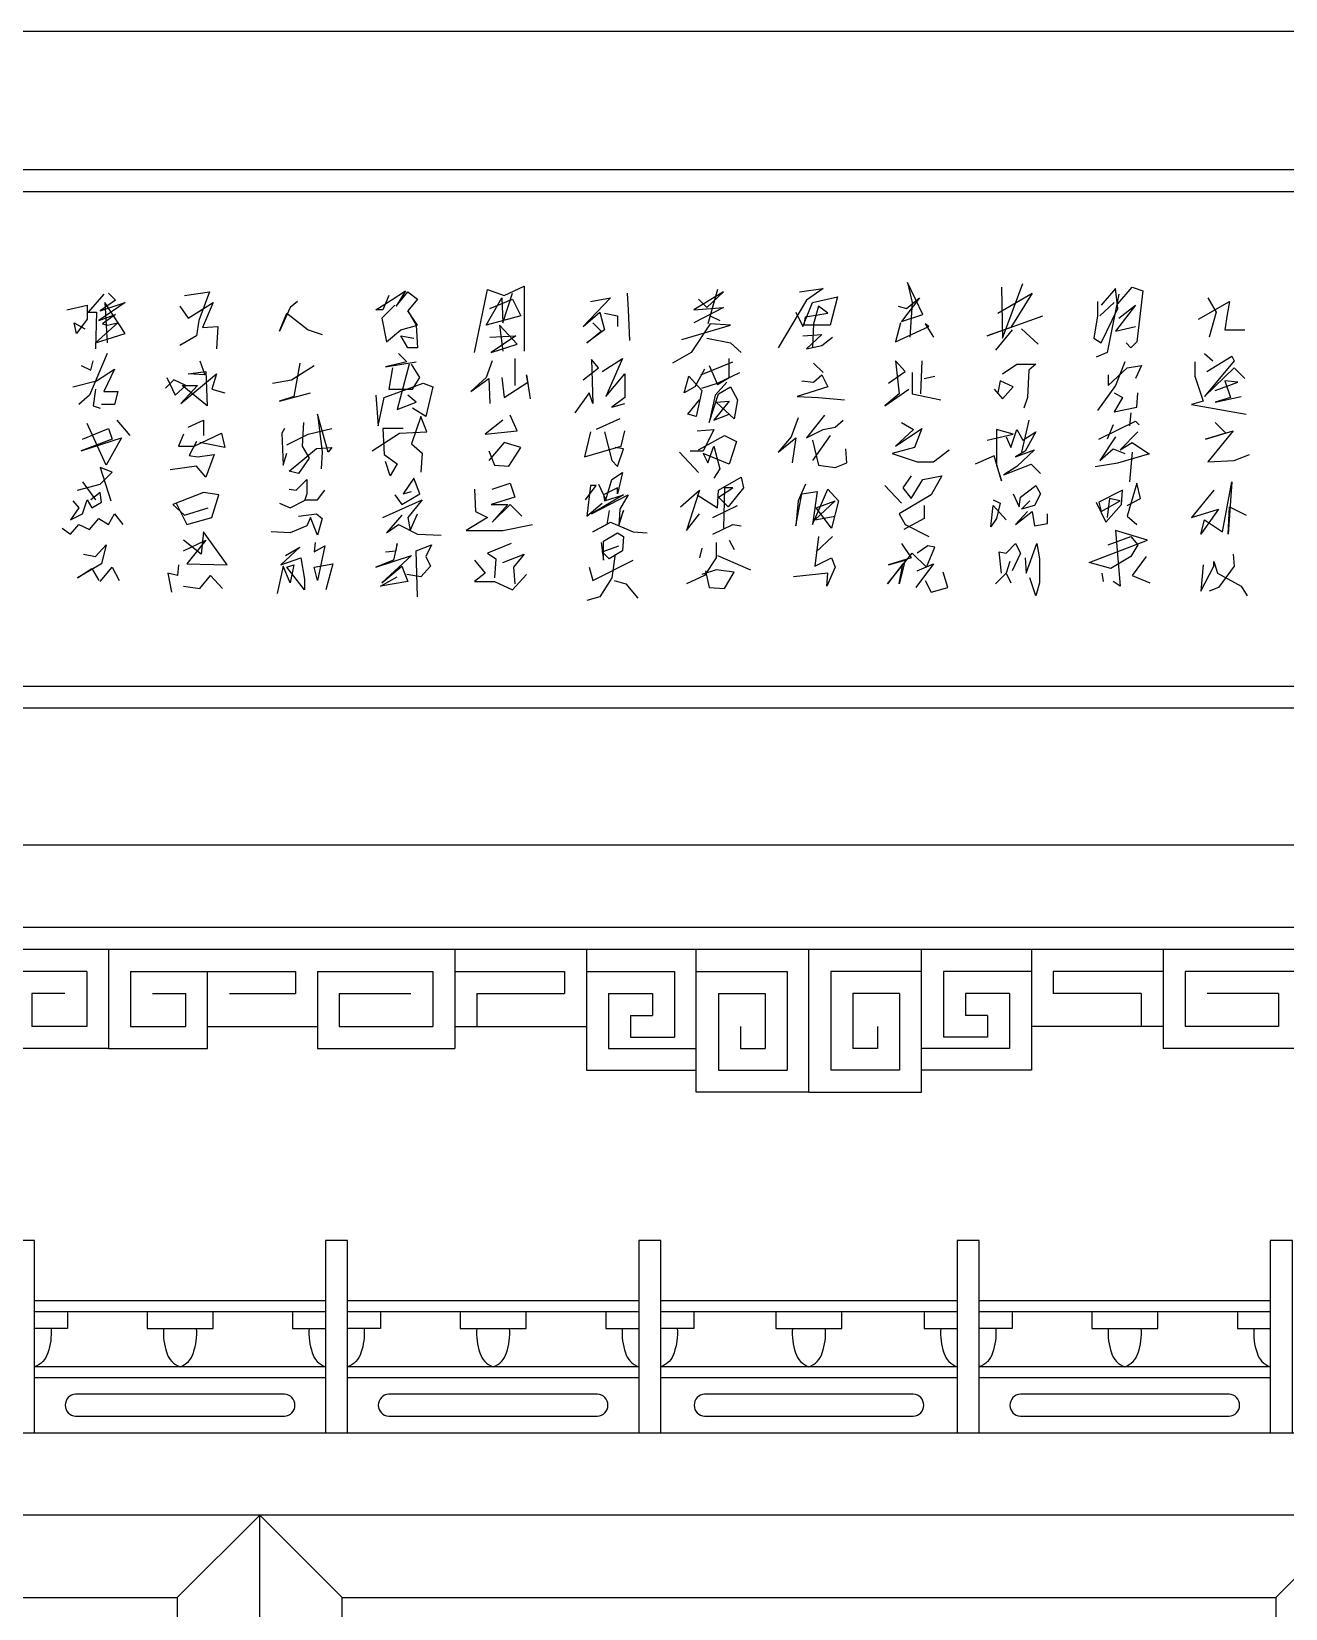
# Model space of a CAD drawing. Extents: x -66030 to 95157, y -13132 to 45879.
# Drawn here: x 47925 to 48876, y 41619 to 42816 of the extents above; entities that cross this region are included whole.
import ezdxf

# ---------------------------------------------------------------- set-up
doc = ezdxf.new("R2010")
doc.units = 0
doc.header["$LTSCALE"] = 100
doc.header["$MEASUREMENT"] = 0
for name, color, linetype in [('3', 11, 'CONTINUOUS'), ('4', 121, 'CONTINUOUS'), ('7', 105, 'CONTINUOUS')]:
    doc.layers.add(name, color=color, linetype=linetype)

msp = doc.modelspace()

# ---------------------------------------------------------------- linework, layer by layer
at = {"layer": '3'}
for p, q in [((47983, 42119.2), (47983, 42044.2)), ((48245.5, 42119.2), (48245.5, 42044.2)), ((48345.5, 42119.2), (48345.5, 42027.6)), ((48683, 42119.2), (48683, 42027.6)), ((48783, 42119.2), (48783, 42044.2)), ((47966.4, 42102.6), (47841.4, 42102.6)), ((47966.4, 42102.6), (47966.4, 42060.9)), ((47999.7, 42102.6), (48124.7, 42102.6)), ((47999.7, 42102.6), (47999.7, 42060.9)), ((48124.7, 42102.6), (48124.7, 42085.9)), ((48141.4, 42102.6), (48228.9, 42102.6)), ((48141.4, 42102.6), (48141.4, 42044.2)), ((48228.9, 42102.6), (48228.9, 42060.9)), ((48245.5, 42102.6), (48328.8, 42102.6)), ((48328.8, 42102.6), (48328.8, 42085.9)), ((48345.5, 42102.6), (48412.2, 42102.6)), ((48412.2, 42102.6), (48412.2, 42052.6)), ((48428.8, 42102.6), (48497.6, 42102.6)), ((48497.6, 42102.6), (48497.6, 42027.6)), ((48530.9, 42102.6), (48530.9, 42027.6)), ((48599.7, 42102.6), (48530.9, 42102.6)), ((48683, 42102.6), (48616.3, 42102.6)), ((48616.3, 42102.6), (48616.3, 42052.6)), ((48783, 42102.6), (48699.6, 42102.6)), ((48699.6, 42102.6), (48699.6, 42085.9)), ((48887.1, 42102.6), (48799.6, 42102.6)), ((48799.6, 42102.6), (48799.6, 42060.9)), ((47924.7, 42085.9), (47924.7, 42060.9)), ((47949.7, 42085.9), (47924.7, 42085.9)), ((48016.4, 42085.9), (48041.4, 42085.9)), ((48041.4, 42085.9), (48041.4, 42060.9)), ((48074.7, 42085.9), (48124.7, 42085.9)), ((48158, 42085.9), (48212.2, 42085.9)), ((48158, 42085.9), (48158, 42060.9)), ((48262.2, 42085.9), (48328.8, 42085.9)), ((48262.2, 42085.9), (48262.2, 42060.9)), ((48362.2, 42085.9), (48362.2, 42044.2)), ((48362.2, 42085.9), (48395.5, 42085.9)), ((48395.5, 42085.9), (48395.5, 42069.2)), ((48445.5, 42085.9), (48445.5, 42027.6)), ((48445.5, 42085.9), (48480.9, 42085.9)), ((48480.9, 42085.9), (48480.9, 42044.2)), ((48547.6, 42085.9), (48547.6, 42044.2)), ((48583, 42085.9), (48547.6, 42085.9)), ((48583, 42085.9), (48583, 42027.6)), ((48666.3, 42085.9), (48633, 42085.9)), ((48633, 42085.9), (48633, 42069.2)), ((48666.3, 42085.9), (48666.3, 42044.2)), ((48766.3, 42085.9), (48699.6, 42085.9)), ((48766.3, 42085.9), (48766.3, 42060.9)), ((48870.5, 42085.9), (48816.3, 42085.9)), ((48870.5, 42085.9), (48870.5, 42060.9)), ((48378.8, 42069.2), (48378.8, 42052.6)), ((48378.8, 42069.2), (48395.5, 42069.2)), ((48649.7, 42069.2), (48633, 42069.2)), ((48649.7, 42069.2), (48649.7, 42052.6)), ((48058, 42060.9), (48141.4, 42060.9)), ((48158, 42060.9), (48228.9, 42060.9)), ((48245.5, 42060.9), (48345.5, 42060.9)), ((48462.2, 42060.9), (48462.2, 42044.2)), ((48566.3, 42060.9), (48566.3, 42044.2)), ((48783, 42060.9), (48683, 42060.9)), ((48870.5, 42060.9), (48799.6, 42060.9)), ((48141.4, 42044.2), (48245.5, 42044.2)), ((48362.2, 42044.2), (48428.8, 42044.2)), ((48378.8, 42052.6), (48412.2, 42052.6)), ((48462.2, 42044.2), (48480.9, 42044.2)), ((48566.3, 42044.2), (48547.6, 42044.2)), ((48666.3, 42044.2), (48599.7, 42044.2)), ((48649.7, 42052.6), (48616.3, 42052.6)), ((48887.1, 42044.2), (48783, 42044.2)), ((48445.5, 42027.6), (48497.6, 42027.6)), ((48583, 42027.6), (48530.9, 42027.6)), ((48147.6, 41844.3), (47926.8, 41844.3)), ((48385.1, 41844.3), (48164.3, 41844.3)), ((48626.7, 41844.3), (48401.8, 41844.3)), ((48864.2, 41844.3), (48643.4, 41844.3)), ((48147.6, 41802.6), (47926.8, 41802.6)), ((48385.1, 41802.6), (48164.3, 41802.6)), ((48626.7, 41802.6), (48401.8, 41802.6)), ((48864.2, 41802.6), (48643.4, 41802.6)), ((48147.6, 41794.3), (47926.8, 41794.3)), ((48385.1, 41794.3), (48164.3, 41794.3)), ((48626.7, 41794.3), (48401.8, 41794.3)), ((48864.2, 41794.3), (48643.4, 41794.3))]:
    msp.add_line(p, q, dxfattribs=at)
msp.add_lwpolyline([(46676.9, 42319), (50351.6, 42319), (50351.6, 42694), (46676.9, 42694)], close=True, dxfattribs=at)
for points in [[(47979.3, 42616.3), (47967.6, 42602.8), (47973.9, 42602.8), (47973, 42574.9)], [(47982.9, 42617.2), (47988.3, 42611.8), (47976.6, 42603.7), (47995.5, 42610), (47975.7, 42596.5), (47988.3, 42601), (47978.4, 42593.8), (47982, 42592.9), (47990.1, 42594.7), (47973, 42579.4), (47995.5, 42586.6), (47980.2, 42610), (47982, 42579.4)], [(48040.6, 42615.4), (48059.5, 42618.1), (48051.4, 42596.5), (48049.6, 42584.8), (48037, 42577.6)], [(48195.6, 42615.4), (48191.1, 42604.6), (48185.7, 42604.6), (48197.4, 42611.8), (48208.2, 42619), (48201, 42607.3), (48210, 42618.1), (48217.2, 42612.7), (48210, 42603.7)], [(48260.5, 42572.2), (48270.4, 42619.9), (48283, 42615.4), (48298.3, 42622.6), (48298.3, 42573.1)], [(48272.2, 42605.5), (48289.3, 42612.7), (48295.6, 42600.1), (48269.5, 42592.9), (48281.2, 42613.6), (48282.1, 42594.7), (48289.3, 42617.2)], [(48376.3, 42617.2), (48377.2, 42604.6), (48378.1, 42581.2)], [(48430.4, 42612.7), (48436.7, 42606.4), (48449.3, 42618.1), (48426.8, 42604.6), (48449.3, 42606.4), (48426.8, 42594.7)], [(48444.8, 42619.9), (48437.6, 42593.8)], [(48507, 42618.1), (48525, 42620.8), (48512.4, 42611.8), (48490.8, 42575.8)], [(48581.8, 42607.3), (48588.1, 42605.5), (48598, 42613.6), (48584.5, 42595.6), (48600.7, 42601), (48589, 42625.3), (48592.6, 42610), (48590.8, 42583.9)], [(48657.5, 42601.9), (48683.6, 42617.2), (48667.4, 42591.1), (48649.3, 42584.8), (48691.7, 42600.1)], [(48660.2, 42621.7), (48661.1, 42583), (48676.4, 42624.4)], [(48733.1, 42610.9), (48733.1, 42600.1), (48730.4, 42583), (48735.8, 42579.4), (48748.5, 42605.5), (48746.7, 42620.8), (48735.8, 42608.2)], [(48749.4, 42616.3), (48740.4, 42572.2), (48732.2, 42568.6)], [(48748.5, 42609.1), (48759.3, 42621.7), (48767.4, 42619), (48762.9, 42580.3), (48758.4, 42575.8), (48754.8, 42579.4)], [(47951.4, 42604.6), (47966.7, 42608.2), (47966.7, 42597.4), (47958.6, 42586.6), (47956.8, 42594.7), (47964.9, 42590.2)], [(48037, 42607.3), (48043.3, 42598.3), (48062.2, 42610), (48054.1, 42591.1), (48065.8, 42592), (48064.9, 42574.9)], [(48126.2, 42610.9), (48120.8, 42606.4), (48112.7, 42588.4), (48118.1, 42601.9), (48134.3, 42589.3), (48145.1, 42585.7)], [(48200.1, 42608.2), (48190.2, 42598.3), (48193.8, 42580.3), (48204.6, 42589.3), (48217.2, 42592.9), (48210, 42603.7), (48216.3, 42592.9), (48217.2, 42575.8), (48210, 42575.8), (48204.6, 42584.8), (48214.5, 42583)], [(48348.4, 42610.9), (48363.7, 42613.6), (48343, 42592), (48355.6, 42602.8), (48359.2, 42589.3), (48345.7, 42579.4), (48356.5, 42588.4), (48350.2, 42594.7)], [(48504.3, 42602.8), (48509.7, 42592), (48516.9, 42610), (48535.8, 42614.5), (48530.4, 42592.9), (48510.6, 42592.9), (48511.5, 42599.2), (48528.6, 42601.9), (48521.4, 42607.3), (48517.8, 42593.8), (48516.9, 42575.8)], [(48734.9, 42600.1), (48745.8, 42610)], [(48749.4, 42598.3), (48762, 42608.2), (48746.7, 42588.4), (48762, 42592)], [(48809.7, 42597.4), (48833.2, 42610.9), (48831.4, 42601), (48829.6, 42589.3), (48844.9, 42589.3)], [(48816.9, 42613.6), (48823.2, 42602.8), (48817.8, 42583.9)], [(48272.2, 42583.9), (48292, 42584.8), (48273.1, 42572.2), (48292.9, 42578.5), (48279.4, 42592.9), (48282.1, 42573.1)], [(48359.2, 42601.9), (48369.1, 42600.1), (48369.1, 42592)], [(48417.8, 42582.1), (48454.7, 42592.9), (48439.4, 42593.8), (48425, 42572.2), (48410.6, 42564.1)], [(48439.4, 42600.1), (48446.6, 42596.5)], [(48583.6, 42594.7), (48580, 42580.3), (48605.2, 42592), (48602.5, 42593.8), (48608.8, 42583.9)], [(48436.7, 42583), (48454.7, 42579.4), (48462.8, 42572.2)], [(48509.7, 42584.8), (48524.1, 42585.7), (48512.4, 42574.9), (48524.1, 42577.6), (48532.2, 42583.9)], [(48668.3, 42589.3), (48655.7, 42574)], [(48675.5, 42590.2), (48688.1, 42578.5)], [(47982, 42571.3), (47968.5, 42539.8), (47960.4, 42532.6)], [(48202.8, 42571.3), (48209.1, 42565), (48192.9, 42561.4), (48216.3, 42565)], [(48814.2, 42571.3), (48820.5, 42565.9)], [(48816, 42557.8), (48835, 42569.5), (48836.8, 42565.9), (48814.2, 42538.9), (48836.8, 42560.5), (48844.9, 42552.4)], [(47955.9, 42546.1), (47973.9, 42550.6), (47987.4, 42559.6), (47979.3, 42542.5), (47990.1, 42542.5), (47987.4, 42532.6), (47977.5, 42532.6)], [(47962.2, 42562.3), (47969.4, 42558.7), (47971.2, 42565.9)], [(48052.3, 42565.9), (48055.9, 42555.1), (48043.3, 42556), (48056.8, 42557.8), (48057.7, 42531.7), (48038.8, 42547), (48050.5, 42547), (48037.9, 42533.5), (48064.9, 42556), (48061.3, 42544.3), (48071.2, 42541.6)], [(48107.3, 42548.8), (48121.7, 42551.5), (48138.8, 42562.3)], [(48128, 42564.1), (48123.5, 42538.9), (48112.7, 42535.3), (48136.1, 42541.6)], [(48198.3, 42560.5), (48195.6, 42544.3), (48213.6, 42544.3), (48219, 42553.3), (48212.7, 42563.2)], [(48210.9, 42563.2), (48201.9, 42529), (48216.3, 42534.4), (48210, 42539.8)], [(48274, 42565.9), (48269.5, 42553.3), (48257.7, 42542.5), (48271.3, 42552.4), (48272.2, 42533.5)], [(48291.1, 42567.7), (48291.1, 42547)], [(48343, 42551.5), (48354.7, 42560.5), (48349.3, 42566.8), (48350.2, 42533.5), (48347.5, 42541.6), (48336.7, 42526.3)], [(48357.4, 42557.8), (48372.7, 42567.7), (48360.1, 42538.9), (48374.5, 42556), (48374.5, 42538), (48364.6, 42530.8), (48374.5, 42533.5)], [(48434.9, 42559.6), (48427.7, 42546.1), (48419.6, 42541.6), (48423.2, 42554.2), (48433.1, 42543.4), (48428.6, 42523.6), (48422.3, 42525.4), (48431.3, 42536.2)], [(48432.2, 42555.1), (48456.5, 42565)], [(48433.1, 42545.2), (48444.8, 42548.8), (48461.9, 42556.9)], [(48438.5, 42562.3), (48444.8, 42547.9), (48453.8, 42553.3), (48453.8, 42567.7)], [(48517.8, 42564.1), (48525, 42556.9)], [(48574.6, 42548.8), (48587.2, 42557.8), (48580, 42565.9), (48582.7, 42540.7), (48571.9, 42531.7), (48589.9, 42544.3)], [(48592.6, 42556.9), (48592.6, 42540.7), (48614.2, 42536.2)], [(48599.8, 42565.9), (48598.9, 42540.7)], [(48661.1, 42556), (48671.9, 42563.2), (48686.3, 42563.2), (48680.9, 42558.7), (48680, 42538), (48677.3, 42529.9)], [(48753.9, 42565), (48746.7, 42547), (48733.1, 42528.1)], [(48741.3, 42555.1), (48741.3, 42547), (48755.7, 42560.5), (48766.5, 42562.3), (48762, 42552.4)], [(48807, 42565), (48807, 42554.2), (48813.3, 42535.3), (48804.3, 42532.6), (48845.8, 42525.4)], [(47973, 42544.3), (47971.2, 42531.7), (47976.6, 42529.9)], [(48027.1, 42553.3), (48033.4, 42539.8), (48041.5, 42547), (48032.5, 42551.5), (48026.2, 42545.2)], [(48185.7, 42539.8), (48187.5, 42516.4), (48192, 42538), (48221.7, 42548.8), (48228.9, 42546.1), (48223.5, 42523.6), (48213.6, 42529.9)], [(48281.2, 42553.3), (48283, 42538), (48301, 42549.7), (48300.1, 42555.1), (48302.8, 42537.1)], [(48452, 42549.7), (48443, 42539.8), (48438.5, 42519.1), (48445.7, 42540.7), (48454.7, 42546.1), (48460.1, 42536.2), (48457.4, 42521.8), (48443.9, 42534.4), (48453.8, 42535.3), (48442.1, 42520.9), (48453.8, 42525.4)], [(48508.8, 42550.6), (48517.8, 42549.7), (48524.1, 42555.1), (48528.6, 42546.1), (48505.2, 42538.9), (48521.4, 42538), (48541.2, 42536.2)], [(48601.6, 42552.4), (48609.7, 42554.2)], [(48654.8, 42544.3), (48661.1, 42537.1), (48669.2, 42546.1), (48659.3, 42550.6), (48657.5, 42541.6)], [(48822.3, 42543.4), (48839.5, 42549.7), (48829.6, 42550.6), (48834.1, 42538), (48822.3, 42534.4), (48842.2, 42538.9)], [(48745.8, 42541.6), (48752.1, 42538), (48745.8, 42527.2), (48762.9, 42530.8), (48763.8, 42541.6)], [(47989.2, 42520.9), (47999.2, 42509.2)], [(48043.3, 42515.5), (48055, 42520.9), (48055, 42509.2)], [(48130.7, 42519.1), (48129.8, 42501.1), (48135.2, 42492.1), (48127.1, 42480.4), (48119.9, 42482.2), (48140.6, 42499.3), (48152.3, 42500.2), (48149.6, 42496.6), (48141.5, 42525.4), (48145.1, 42496.6), (48144.2, 42484)], [(48183, 42497.5), (48203.7, 42511), (48224.4, 42511.9), (48219.9, 42523.6), (48212.7, 42502.9), (48220.8, 42495.7), (48219.9, 42481.3)], [(48282.1, 42520.9), (48268.6, 42510.1), (48292.9, 42512.8), (48287.5, 42524.5)], [(48370.9, 42521.8), (48352.9, 42513.7)], [(48506.1, 42522.7), (48500.7, 42508.3), (48490.8, 42496.5), (48504.3, 42507.4), (48501.6, 42488.4)], [(48525.9, 42524.5), (48512.4, 42507.4), (48525, 42513.7), (48534, 42515.5), (48540.3, 42520.9)], [(48680.9, 42520.9), (48675.5, 42496.5)], [(48758.4, 42526.3), (48757.5, 42516.4)], [(47963.1, 42506.5), (47982.9, 42514.6), (47985.6, 42506.5), (47962.2, 42497.5), (47992.8, 42507.4), (47981.1, 42486.7), (47966.7, 42518.2)], [(48039.7, 42510.1), (48036.1, 42501.1), (48047.8, 42501.1), (48068.5, 42511), (48071.2, 42500.2), (48052.3, 42503.8)], [(48116.3, 42514.6), (48114.5, 42511), (48115.4, 42486.7), (48118.1, 42495.7)], [(48118.1, 42502), (48134.3, 42510.1), (48152.3, 42514.6)], [(48206.4, 42514.6), (48191.1, 42514.6), (48192, 42494.8), (48201.9, 42487.6), (48196.5, 42478.6), (48192.9, 42489.4)], [(48348.4, 42511.9), (48343.9, 42492.9), (48371.8, 42501), (48374.5, 42512.8)], [(48359.2, 42511.9), (48364.6, 42490.2), (48369.1, 42485.7), (48373.6, 42499.2), (48367.3, 42500.1)], [(48429.5, 42512.8), (48442.1, 42513.7), (48434, 42497.4), (48424.1, 42497.4)], [(48430.4, 42498.3), (48450.2, 42509.2), (48459.2, 42504.7), (48453.8, 42487.5), (48434, 42495.6), (48437.6, 42488.4), (48442.1, 42501), (48446.6, 42483.9), (48442.1, 42476.7)], [(48530.4, 42509.2), (48516.9, 42490.2)], [(48584.5, 42519.1), (48593.5, 42513.7), (48580, 42501), (48599.8, 42514.6), (48594.4, 42500.1), (48577.3, 42495.6), (48596.2, 42489.3), (48608.8, 42489.3), (48620.5, 42498.3)], [(48649.3, 42505.6), (48669.2, 42510.1), (48656.6, 42513.7), (48656.6, 42486.6), (48660.2, 42474.9), (48654.8, 42493.8), (48640.3, 42487.5)], [(48663.8, 42508.3), (48667.4, 42500.1), (48671.9, 42513.7), (48676.4, 42505.6), (48686.3, 42511.9), (48678.2, 42497.4), (48671, 42492.9), (48685.4, 42498.3), (48671.9, 42485.7), (48662, 42479.4), (48682.7, 42487.5), (48689.9, 42480.3)], [(48734, 42506.5), (48762, 42520), (48764.7, 42517.3)], [(48746.7, 42508.3), (48734.9, 42490.2), (48744.9, 42499.2), (48753.9, 42495.6)], [(48744.9, 42517.3), (48740.4, 42506.5)], [(48763.8, 42511.9), (48750.3, 42498.3), (48759.3, 42503.8), (48771.9, 42495.6)], [(48822.3, 42519.1), (48830.5, 42511), (48815.1, 42506.5), (48835.9, 42512.8), (48816.9, 42489.3), (48836.8, 42490.2), (48848.5, 42494.7)], [(48049.6, 42504.7), (48044.2, 42493.9), (48050.5, 42493), (48063.1, 42494.8), (48056.8, 42477.7), (48049.6, 42485.8), (48029.8, 42483.1)], [(48271.3, 42497.5), (48275.8, 42486.7), (48286.6, 42485.8), (48295.6, 42500.2), (48283, 42503.8), (48271.3, 42490.3)], [(48416, 42496.5), (48430.4, 42481.2)], [(48516.9, 42505.6), (48521.4, 42486.6), (48534, 42484.8), (48543, 42488.4), (48542.1, 42499.2)], [(48759.3, 42496.5), (48757.5, 42474)], [(47959.5, 42467.7), (47976.6, 42472.2), (47985.6, 42481.3), (47976.6, 42484.9), (47984.7, 42459.6)], [(48731.3, 42485.7), (48748.5, 42488.4), (48772.8, 42495.6)], [(47963.1, 42474), (47973, 42460.5)], [(48119.9, 42468.6), (48125.3, 42467.7), (48133.4, 42475.9), (48133.4, 42465), (48131.6, 42459.6)], [(48200.1, 42464.1), (48205.5, 42456.9), (48219, 42465), (48214.5, 42476.8), (48206.4, 42465), (48212.7, 42466.8)], [(48274, 42468.6), (48287.5, 42473.1), (48291.1, 42462.3), (48273.1, 42456.9), (48285.7, 42456.9), (48274, 42443.4), (48287.5, 42456.9), (48296.5, 42447.9)], [(48354.7, 42472.2), (48360.1, 42460.5), (48364.6, 42475.8), (48372.7, 42481.2), (48369.1, 42465), (48369.1, 42469.5), (48358.3, 42464.1), (48359.2, 42459.6), (48373.6, 42464.1), (48349.3, 42449.7), (48377.2, 42464.1), (48370.9, 42453.3), (48370, 42440.7), (48373.6, 42452.4), (48370, 42442.5)], [(48429.5, 42464.1), (48444.8, 42454.2), (48445.7, 42467.7), (48462.8, 42477.6), (48464.6, 42469.5), (48452.9, 42455.1), (48445.7, 42462.3), (48456.5, 42469.5), (48450.2, 42469.5), (48449.3, 42438.9)], [(48591.7, 42478.5), (48585.4, 42469.5), (48591.7, 42461.4), (48600.7, 42475.8), (48615.1, 42478.5), (48607, 42464.1), (48582.7, 42449.7), (48587.2, 42441.6), (48605.2, 42432.6)], [(48755.7, 42456), (48765.6, 42461.4), (48762.9, 42473.1), (48755.7, 42447.9), (48762.9, 42441.6)], [(48821.4, 42467.7), (48804.3, 42447), (48825, 42453.3), (48811.5, 42434.4), (48814.2, 42445.2), (48827.8, 42436.2), (48835, 42474), (48832.3, 42434.4), (48833.2, 42455.1), (48845.8, 42448.8)], [(47955.9, 42459.6), (47960.4, 42454.2), (47954.1, 42445.2), (47963.1, 42449.7), (47966.7, 42460.5), (47970.3, 42454.2), (47977.5, 42458.7), (47976.6, 42465.9), (47969.4, 42460.5)], [(48034.3, 42457.8), (48042.4, 42441.6), (48061.3, 42447), (48066.7, 42464.1), (48055, 42465.9), (48031.6, 42456.9), (48040.6, 42448.8), (48058.6, 42454.2)], [(48112.7, 42457.8), (48120.8, 42454.2), (48132.5, 42460.5), (48141.5, 42460.5), (48146.9, 42467.7)], [(48191.1, 42447), (48220.8, 42460.5), (48210, 42447), (48211.8, 42437.1), (48217.2, 42449.7)], [(48260.5, 42468.6), (48261.4, 42451.5), (48270.4, 42447), (48254.1, 42437.1), (48282.1, 42437.1), (48304.6, 42441.6)], [(48344.8, 42460.5), (48352.9, 42471.3), (48348.4, 42471.3), (48345.7, 42447.9), (48357.4, 42457.8)], [(48416.9, 42455.1), (48431.3, 42467.7), (48421.4, 42437.1), (48431.3, 42449.7)], [(48511.5, 42472.2), (48506.1, 42459.6), (48504.3, 42440.7), (48508.8, 42465), (48520.5, 42466.8), (48516.9, 42441.6), (48528.6, 42468.6), (48536.7, 42459.6), (48531.3, 42438.9), (48519.6, 42454.2), (48534, 42459.6), (48518.7, 42445.2), (48534, 42447.9)], [(48571.9, 42471.3), (48584.5, 42457.8)], [(48653.9, 42460.5), (48659.3, 42457.8), (48656.6, 42446.1), (48652.1, 42439.8), (48653.9, 42456), (48663.8, 42445.2)], [(48669.2, 42465), (48673.7, 42455.1), (48674.6, 42462.3), (48686.3, 42471.3), (48689.9, 42465), (48685.4, 42456), (48675.5, 42453.3), (48681.8, 42459.6)], [(48732.2, 42458.7), (48739.5, 42443.4), (48751.2, 42456.9), (48752.1, 42467.7), (48734, 42458.7), (48735.8, 42451.5), (48750.3, 42459.6), (48742.2, 42461.4), (48740.4, 42447)], [(47947.8, 42438.9), (47954.1, 42434.4), (47960.4, 42441.6), (47968.5, 42438), (47975.7, 42446.1), (47982.9, 42441.6), (47987.4, 42449.7), (47993.7, 42441.6)], [(48127.1, 42447.9), (48140.6, 42449.7), (48145.1, 42446.1), (48141.5, 42433.5), (48136.1, 42447), (48133.4, 42440.7), (48120.8, 42435.3), (48106.4, 42436.2)], [(48205.5, 42448.8), (48193.8, 42435.3), (48202.8, 42441.6), (48217.2, 42434.4), (48235.2, 42433.5)], [(48362.8, 42452.4), (48361, 42441.6), (48350.2, 42436.2), (48363.7, 42443.4), (48380.8, 42436.2), (48391.6, 42435.3)], [(48441.2, 42447), (48460.1, 42456)], [(48601.6, 42456), (48601.6, 42446.1), (48586.3, 42438)], [(48680, 42451.5), (48671, 42441.6), (48683.6, 42451.5), (48685.4, 42440.7), (48695.3, 42442.5), (48695.3, 42449.7)], [(48441.2, 42434.4), (48456.5, 42441.6), (48462.8, 42440.7)], [(48741.3, 42426.3), (48758.4, 42432.6), (48763.8, 42426.3), (48758.4, 42417.3), (48743.1, 42408.3), (48726.8, 42412.8), (48771, 42429.9), (48746.7, 42437.1), (48750.3, 42394.8), (48744.9, 42398.4)], [(47964, 42419.1), (47973, 42417.3), (47981.1, 42426.3), (47977.5, 42411.9), (47959.5, 42401.1), (47970.3, 42408.3), (47975.7, 42399.3)], [(48039.7, 42421.8), (48056.8, 42429.9), (48042.4, 42411.9), (48073, 42411), (48055, 42436.2), (48053.2, 42419.1), (48039.7, 42429.9)], [(48117.2, 42418.2), (48128, 42424.5), (48113.6, 42411), (48128.9, 42416.4), (48131.6, 42400.2), (48131.6, 42392.1), (48118.1, 42409.2), (48123.5, 42411), (48120.8, 42397.5), (48115.4, 42410.1), (48110.9, 42389.4)], [(48139.7, 42428.1), (48138.8, 42420.9), (48146.9, 42425.4), (48141.5, 42399.3), (48138.8, 42409.2), (48153.2, 42411.9), (48147.8, 42392.1)], [(48192.9, 42420.9), (48201, 42421.8), (48201.9, 42427.2), (48199.2, 42414.6), (48185.7, 42409.2), (48212.7, 42418.2), (48190.2, 42397.5), (48205.5, 42410.1), (48210, 42398.4), (48189.3, 42394.8), (48201.9, 42402)], [(48217.2, 42386.7), (48216.3, 42421.8), (48228, 42426.3), (48223.5, 42417.3), (48227.1, 42410.1), (48219.9, 42402), (48209.1, 42403.8)], [(48288.4, 42427.2), (48270.4, 42420), (48276.7, 42415.5), (48275.8, 42401.1)], [(48356.5, 42428.1), (48358.3, 42414.6), (48358.3, 42429), (48369.1, 42435.3), (48373.6, 42432.6), (48372.7, 42421.8), (48362.8, 42415.5), (48357.4, 42420.9), (48370, 42425.4)], [(48443.9, 42428.1), (48443.9, 42416.4), (48434.9, 42402.9), (48421.4, 42396.6)], [(48453.8, 42429.9), (48457.4, 42422.7)], [(48521.4, 42432.6), (48518.7, 42410.1), (48531.3, 42416.4), (48534, 42409.2), (48527.7, 42394.8), (48528.6, 42404.7), (48502.5, 42402)], [(48519.6, 42420.9), (48532.2, 42432.6)], [(48584.5, 42427.2), (48591.7, 42416.4), (48574.6, 42411), (48587.2, 42414.6), (48582.7, 42396.6), (48585.4, 42411.9), (48573.7, 42396.6), (48592.6, 42420), (48603.4, 42409.2), (48609.7, 42424.5), (48604.3, 42425.4), (48596.2, 42420)], [(48660.2, 42404.7), (48658.4, 42420.9), (48663.8, 42420), (48671, 42427.2), (48674.6, 42420), (48668.3, 42406.5)], [(48678.2, 42416.4), (48679.1, 42404.7), (48687.2, 42427.2), (48689, 42415.5), (48689, 42397.5), (48686.3, 42387.6), (48681.8, 42401.1)], [(48260.5, 42414.6), (48268.6, 42404.7), (48260.5, 42398.4), (48275.8, 42398.4), (48289.3, 42392.1), (48300.1, 42403.8)], [(48282.1, 42412.8), (48298.3, 42419.1), (48290.2, 42409.2), (48291.1, 42396.6)], [(48367.3, 42419.1), (48364.6, 42401.1), (48355.6, 42386.7), (48345.7, 42384)], [(48347.5, 42409.2), (48350.2, 42399.3), (48380.8, 42414.6)], [(48433.1, 42423.6), (48431.3, 42416.4)], [(48444.8, 42418.2), (48470, 42407.4)], [(48666.5, 42413.7), (48663.8, 42404.7), (48655.7, 42396.6), (48663.8, 42404.7), (48667.4, 42397.5)], [(48770.1, 42417.3), (48759.3, 42402.9), (48772.8, 42397.5)], [(48813.3, 42411), (48811.5, 42391.2), (48821.4, 42410.1), (48821.4, 42413.7), (48824.1, 42404.7), (48842.2, 42394.8), (48846.7, 42387.6)], [(48835.9, 42419.1), (48836.8, 42410.1), (48825, 42393.9), (48817.8, 42391.2)], [(47976.6, 42398.4), (47985.6, 42409.2), (47991, 42399.3)], [(48036.1, 42411), (48035.2, 42402.9), (48028, 42404.7), (48030.7, 42390.3)], [(48039.7, 42394.8), (48052.3, 42393), (48060.4, 42402.9), (48069.4, 42393)], [(48435.8, 42406.5), (48438.5, 42393.9), (48450.2, 42393), (48457.4, 42405.6), (48443.9, 42407.4), (48433.1, 42403.8)], [(48596.2, 42406.5), (48608.8, 42411.9), (48595.3, 42393.9)], [(48602.5, 42399.3), (48607, 42390.3), (48619.6, 42393.9), (48616, 42405.6)], [(48737.6, 42398.4), (48736.7, 42404.7)], [(48366.4, 42399.3), (48375.4, 42396.6), (48384.4, 42385.8)], [(48428.8, 42010.9), (48428.8, 42119.2)], [(48514.2, 42010.9), (48514.2, 42119.2)], [(48599.7, 42010.9), (48599.7, 42119.2)], [(47983, 42044.2), (47908, 42044.2), (47908, 42102.6)], [(47983, 42044.2), (48058, 42044.2), (48058, 42102.6)], [(47966.4, 42060.9), (47924.7, 42060.9)], [(47999.7, 42060.9), (48041.4, 42060.9)], [(48345.5, 42027.6), (48428.8, 42027.6)], [(48683, 42027.6), (48599.7, 42027.6)], [(48514.2, 42010.9), (48428.8, 42010.9)], [(48514.2, 42010.9), (48599.7, 42010.9)], [(47951.8, 41844.3), (47951.8, 41831.8), (47926.8, 41831.8)], [(48012.2, 41844.3), (48012.2, 41831.8), (48037.2, 41831.8), (48062.2, 41831.8), (48062.2, 41844.3)], [(48122.6, 41844.3), (48122.6, 41831.8), (48147.6, 41831.8)], [(48189.3, 41844.3), (48189.3, 41831.8), (48164.3, 41831.8)], [(48249.7, 41844.3), (48249.7, 41831.8), (48274.7, 41831.8), (48299.7, 41831.8), (48299.7, 41844.3)], [(48360.1, 41844.3), (48360.1, 41831.8), (48385.1, 41831.8)], [(48426.8, 41844.3), (48426.8, 41831.8), (48401.8, 41831.8)], [(48489.2, 41844.3), (48489.2, 41831.8), (48514.2, 41831.8), (48539.2, 41831.8), (48539.2, 41844.3)], [(48601.7, 41844.3), (48601.7, 41831.8), (48626.7, 41831.8)], [(48668.4, 41844.3), (48668.4, 41831.8), (48643.4, 41831.8)], [(48728.8, 41844.3), (48728.8, 41831.8), (48753.8, 41831.8), (48778.8, 41831.8), (48778.8, 41844.3)], [(48839.2, 41844.3), (48839.2, 41831.8), (48864.2, 41831.8)], [(48035.1, 41627.6), (48097.6, 41690.1)], [(48097.6, 41690.1), (48160.1, 41627.6)], [(48930.9, 41690.1), (48868.4, 41627.6)]]:
    msp.add_lwpolyline(points, dxfattribs=at)
for points in [[(47939.3, 41831.8, -0.101917), (47936.9, 41813.2, -0.244573), (47926.8, 41802.6)], [(48024.7, 41831.8, 0.101917), (48027.1, 41813.2, 0.244573), (48037.2, 41802.6, 0.244573), (48047.3, 41813.2, 0.101917), (48049.7, 41831.8)], [(48135.1, 41831.8, 0.101917), (48137.5, 41813.2, 0.244573), (48147.6, 41802.6)], [(48176.8, 41831.8, -0.101917), (48174.4, 41813.2, -0.244573), (48164.3, 41802.6)], [(48262.2, 41831.8, 0.101917), (48264.6, 41813.2, 0.244573), (48274.7, 41802.6, 0.244573), (48284.8, 41813.2, 0.101917), (48287.2, 41831.8)], [(48372.6, 41831.8, 0.101917), (48375, 41813.2, 0.244573), (48385.1, 41802.6)], [(48414.3, 41831.8, -0.101917), (48411.9, 41813.2, -0.244573), (48401.8, 41802.6)], [(48501.7, 41831.8, 0.101917), (48504.1, 41813.2, 0.244573), (48514.2, 41802.6, 0.244573), (48524.3, 41813.2, 0.101917), (48526.7, 41831.8)], [(48614.2, 41831.8, 0.101917), (48616.6, 41813.2, 0.244573), (48626.7, 41802.6)], [(48655.9, 41831.8, -0.101917), (48653.5, 41813.2, -0.244573), (48643.4, 41802.6)], [(48741.3, 41831.8, 0.101917), (48743.7, 41813.2, 0.244573), (48753.8, 41802.6, 0.244573), (48763.9, 41813.2, 0.101917), (48766.3, 41831.8)], [(48851.7, 41831.8, 0.101917), (48854.1, 41813.2, 0.244573), (48864.2, 41802.6)]]:
    msp.add_lwpolyline(points, format="xyb", dxfattribs=at)
for points in [[(48116.4, 41765.1, 0.950008), (48116.4, 41781.8), (47958, 41781.8, 0.950008), (47958, 41765.1)], [(48353.8, 41765.1, 0.950008), (48353.8, 41781.8), (48195.5, 41781.8, 0.950008), (48195.5, 41765.1)], [(48593.4, 41765.1, 0.950008), (48593.4, 41781.8), (48435.1, 41781.8, 0.950008), (48435.1, 41765.1)], [(48833, 41765.1, 0.950008), (48833, 41781.8), (48674.6, 41781.8, 0.950008), (48674.6, 41765.1)]]:
    msp.add_lwpolyline(points, format="xyb", close=True, dxfattribs=at)
at = {"layer": '4'}
msp.add_line((50514.1, 42815.7), (46514.4, 42815.7), dxfattribs=at)
at = {"layer": '7'}
for p, q in [((50514.1, 42710.7), (46514.4, 42710.7)), ((50514.1, 42302.4), (46514.4, 42302.4)), ((50514.1, 42198.4), (46514.4, 42198.4)), ((48147.6, 41852.6), (47926.8, 41852.6)), ((48385.1, 41852.6), (48164.3, 41852.6)), ((48626.7, 41852.6), (48401.8, 41852.6)), ((48864.2, 41852.6), (48643.4, 41852.6)), ((50368.3, 41690.1), (46660.2, 41690.1)), ((48097.6, 41048.5), (48097.6, 41690.1))]:
    msp.add_line(p, q, dxfattribs=at)
for points in [[(50305.8, 41752.6), (50305.8, 42135.9), (46722.7, 42135.9), (46722.7, 41752.6)], [(46722.7, 40065.2), (46722.7, 41627.6), (48035.1, 41627.6), (48035.1, 40065.2)], [(48868.4, 41627.6), (48868.4, 41261), (48160.1, 41261), (48160.1, 41627.6)]]:
    msp.add_lwpolyline(points, close=True, dxfattribs=at)
for points in [[(50305.8, 41994.2), (50289.1, 41994.2), (50289.1, 42119.2), (46739.4, 42119.2), (46739.4, 41994.2), (46722.7, 41994.2)], [(47926.8, 41752.6), (47926.8, 41898.4), (47910.1, 41898.4), (47910.1, 41752.6)], [(48164.3, 41752.6), (48164.3, 41898.4), (48147.6, 41898.4), (48147.6, 41752.6)], [(48401.8, 41752.6), (48401.8, 41898.4), (48385.1, 41898.4), (48385.1, 41752.6)], [(48643.4, 41752.6), (48643.4, 41898.4), (48626.7, 41898.4), (48626.7, 41752.6)], [(48880.9, 41752.6), (48880.9, 41898.4), (48864.2, 41898.4), (48864.2, 41752.6)]]:
    msp.add_lwpolyline(points, dxfattribs=at)

doc.saveas('drawing.dxf')
